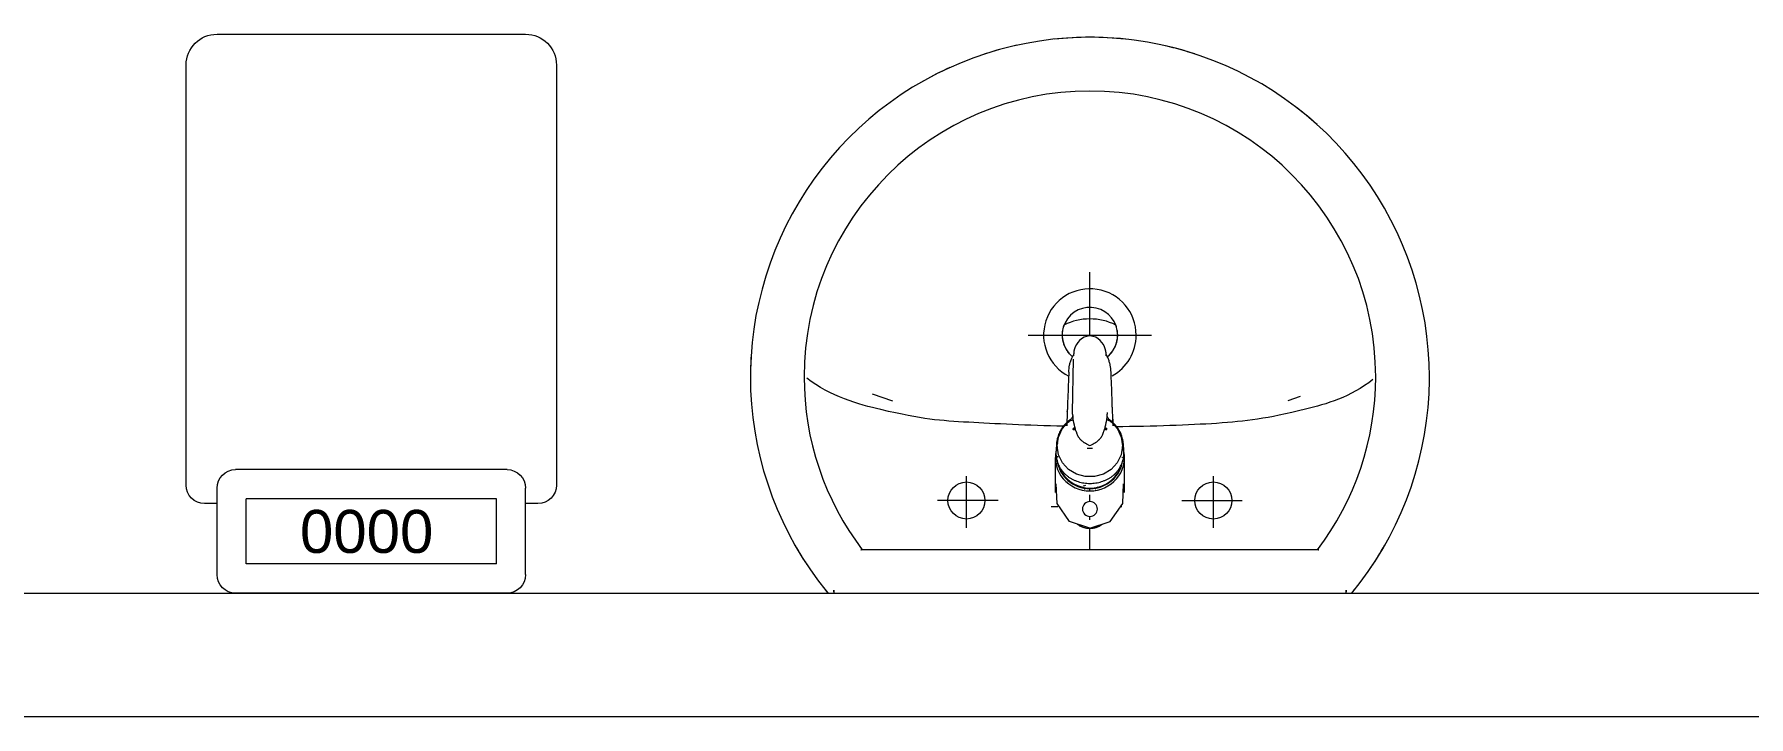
# Model space of a CAD drawing. Header units: inches. Extents: x -12418 to 57169, y -29325 to 19878.
# Drawn here: x 26861 to 28250, y -10057 to -9505 of the extents above; entities that cross this region are included whole.
import ezdxf

# ---------------------------------------------------------------- set-up
doc = ezdxf.new("R2010")
doc.units = ezdxf.units.IN
doc.header["$LTSCALE"] = 25
doc.header["$MEASUREMENT"] = 0
doc.linetypes.add('DASHDOT', pattern=[25.4, 12.7, -6.35, 0, -6.35])
for name, color, linetype, lineweight in [('00-Ground Floor$0$LOADING', 253, 'Continuous', 5), ('00-Ground Floor$0$P-SANR-FIXT', 6, 'Continuous', 18), ('00-Ground Floor$0$Walls', 251, 'Continuous', 5), ('E-LITE-CLNG-CNDT', 6, 'DASHDOT', 35)]:
    doc.layers.add(name, color=color, linetype=linetype, lineweight=lineweight)
doc.styles.add('00-Ground Floor$0$Standard', font='arial.ttf')

# ---------------------------------------------------------------- blocks, each defined once
blk = doc.blocks.new('00-Ground Floor$0$FP_84-161_A_00_GFL_-0_080_Einreichung_Grundrisse_100')
at = {"layer": '00-Ground Floor$0$P-SANR-FIXT'}
blk.add_line((-0.0045, 0.0022), (-0.0044, 0.002), dxfattribs=at)
at = {"layer": '00-Ground Floor$0$P-SANR-FIXT', "flags": 128}
blk.add_lwpolyline([(-0.006, 0.004), (-0.0059, 0.0039), (-0.0057, 0.0038)], dxfattribs=at)
blk = doc.blocks.new('00-Ground Floor$0$FP_85-161_A_00_GFL_-0_080_Einreichung_Grundrisse_100')
at = {"layer": '00-Ground Floor$0$P-SANR-FIXT'}
blk.add_line((0.0044, 0.0019), (0.0045, 0.0021), dxfattribs=at)
at = {"layer": '00-Ground Floor$0$P-SANR-FIXT', "flags": 128}
blk.add_lwpolyline([(0.0057, 0.0037), (0.0058, 0.0039), (0.006, 0.004)], dxfattribs=at)
blk = doc.blocks.new('00-Ground Floor$0$IS_Ceraplus_B8204_BIM_BG _1_ - B8204AA - CERAPLUS single lever basin mixer with pop-up waste-V83-161_A_00_GFL_-0_080_Einreichung_Grundrisse_100')
at = {"layer": '00-Ground Floor$0$LOADING'}
h = blk.add_hatch(dxfattribs=at)
h.set_pattern_fill('FP_27', color=256, style=0, pattern_type=2)
h.set_pattern_definition([(135, (-0.009, 0), (0.010607, 0.010607), []), (45, (-0.009, 0), (0.010607, -0.010607), [])])
h.paths.add_polyline_path([(-0.0045, 0.0019), (-0.0056, 0.0024), (-0.005, 0.0019)])
h.paths.add_polyline_path([(-0.0055, 0.0035), (-0.0055, 0.0035), (-0.0079, 0.0042)])
for p, q in [((-0.014, 0.0647), (-0.0133, 0.1077)), ((-0.0185, 0.0618), (-0.019, 0.0539)), ((-0.019, 0.0539), (-0.0188, 0.0561)), ((-0.0124, 0.052), (-0.0133, 0.0515)), ((0.0137, 0.0512), (0.0129, 0.0517)), ((-0.028, 0.0281), (-0.028, 0)), ((-0.0271, 0.0392), (-0.0274, 0.0337)), ((-0.0262, 0.0293), (-0.0263, 0.0287)), ((-0.0263, 0.0287), (-0.0262, 0.0282)), ((0.0262, 0.0282), (0.0263, 0.0287)), ((0.0274, 0.0337), (0.0271, 0.0392)), ((0.028, 0), (0.028, 0.0281))]:
    blk.add_line(p, q, dxfattribs=at)
at = {"layer": '00-Ground Floor$0$LOADING', "flags": 128}
for points in [[(0, 0.1266), (-0.0025, 0.1263), (-0.0047, 0.1255), (-0.0067, 0.1244), (-0.0084, 0.123), (-0.0098, 0.1214), (-0.0109, 0.1197), (-0.0118, 0.1179), (-0.0124, 0.1161), (-0.0129, 0.1142)], [(0.0129, 0.1142), (0.0124, 0.1161), (0.0118, 0.1179), (0.0109, 0.1197), (0.0098, 0.1214), (0.0084, 0.123), (0.0067, 0.1244), (0.0047, 0.1255), (0.0025, 0.1263), (0, 0.1266)], [(-0.0172, 0.0938), (-0.0177, 0.083), (-0.0181, 0.0721)], [(0.0181, 0.0721), (0.0177, 0.083), (0.0172, 0.0938)], [(-0.0173, 0.0577), (-0.0181, 0.057), (-0.0189, 0.0563), (-0.0197, 0.0556), (-0.0204, 0.0548), (-0.0211, 0.054), (-0.0218, 0.0532), (-0.0224, 0.0523), (-0.023, 0.0514), (-0.0236, 0.0505), (-0.0241, 0.0496), (-0.0246, 0.0487), (-0.025, 0.0477), (-0.0254, 0.0467), (-0.0258, 0.0458), (-0.0261, 0.0448), (-0.0264, 0.0437), (-0.0266, 0.0427), (-0.0268, 0.0417), (-0.027, 0.0407), (-0.0271, 0.0396), (-0.0271, 0.0393)], [(0.0176, 0.0568), (0.0224, 0.0513), (0.0254, 0.0448), (0.0264, 0.0376), (0.0253, 0.0305), (0.0222, 0.024), (0.0172, 0.0186), (0.0109, 0.0147), (0.0037, 0.0127), (-0.0037, 0.0127), (-0.0109, 0.0147), (-0.0172, 0.0186), (-0.0222, 0.024), (-0.0253, 0.0305), (-0.0264, 0.0376), (-0.0254, 0.0448), (-0.0224, 0.0513), (-0.0176, 0.0568)], [(-0.0184, 0.0651), (-0.0184, 0.0652), (-0.0184, 0.0652), (-0.0184, 0.0652), (-0.0184, 0.0654), (-0.0184, 0.0655)], [(-0.0138, 0.0591), (-0.0139, 0.0588), (-0.0142, 0.0586), (-0.0146, 0.0583), (-0.0151, 0.0581), (-0.0156, 0.058), (-0.0162, 0.0579)], [(-0.014, 0.0633), (-0.0139, 0.0612), (-0.0138, 0.0591)], [(0.0138, 0.0591), (0.0139, 0.0612), (0.014, 0.0633)], [(0.0162, 0.0579), (0.0156, 0.058), (0.0151, 0.0581), (0.0146, 0.0583), (0.0142, 0.0586), (0.0139, 0.0588), (0.0138, 0.0591)], [(0.0176, 0.0568), (0.0174, 0.0575), (0.0171, 0.0578)], [(0.0271, 0.0393), (0.027, 0.0403), (0.0269, 0.0413), (0.0267, 0.0424), (0.0265, 0.0434), (0.0262, 0.0444), (0.0259, 0.0454), (0.0255, 0.0464), (0.0252, 0.0474), (0.0247, 0.0484), (0.0243, 0.0493), (0.0238, 0.0502), (0.0232, 0.0511), (0.0226, 0.052), (0.022, 0.0529), (0.0214, 0.0537), (0.0207, 0.0545), (0.0199, 0.0553), (0.0192, 0.0561), (0.0184, 0.0568), (0.0176, 0.0575), (0.0173, 0.0577)], [(0.019, 0.0539), (0.0185, 0.0615), (0.0185, 0.0618)], [(0, -0.0291), (-0.0165, -0.0236), (-0.0266, -0.009), (-0.0272, 0.0069)], [(0, -0.0291), (0.0165, -0.0236), (0.0266, -0.009), (0.0272, 0.0069)]]:
    blk.add_lwpolyline(points, dxfattribs=at)
at = {"layer": '00-Ground Floor$0$LOADING'}
for centre, radius, start, end in [((-0.009, 0), 0.005, 45, 60), ((0.009, 0), 0.005, 120, 135), ((0, -0.0135), 0.00603, 0, 180), ((0, -0.0135), 0.00603, 180, 0)]:
    blk.add_arc(centre, radius, start, end, dxfattribs=at)
for centre, major_axis, start_param, end_param in [((0, 0.0312), (0.0248, 0), 2.092112, 2.171239), ((0, 0.0281), (0.028, 0), 2.023633, 2.080754), ((0, 0.0287), (0.0262, 0), 2.050686, 2.11396), ((0, 0.0287), (0.0263, 0), 1.027635, 1.090907), ((0, 0.0281), (0.028, 0), 1.06092, 1.118026), ((0, 0.0312), (0.0248, 0), 0.970354, 1.049481), ((0, 0.0281), (0.028, 0), 2.951868, 4.712389), ((0, 0.0321), (0.0275, 0), 3.080485, 3.141362), ((0, 0.0321), (0.0275, 0), 2.843769, 3.043872), ((0, 0.0281), (0.028, 0), 2.799851, 2.911963), ((0, 0.0281), (0.028, 0), 4.712389, 6.473013), ((0, 0.0287), (0.0267, 0), 0.174533, 0.223811), ((0, 0.0321), (0.0275, 0), 0.09773, 0.297658), ((0, 0.0281), (0.028, 0), 0.229745, 0.342115), ((0, 0.0321), (0.0275, 0), 0.00023, 0.061119), ((0, 0.0287), (0.0267, 0), 3.246629, 4.712389), ((0, 0.0287), (0.0262, 0), 3.49143, 3.65954), ((0, 0.0287), (0.0262, 0), 3.665191, 4.712389), ((0, 0.0287), (-0.0267, 0), 1.570796, 3.036493), ((0, 0.0287), (-0.0263, 0), 1.570796, 2.599865), ((0, 0.0287), (0.0263, 0), 5.759587, 5.933266)]:
    blk.add_ellipse(centre, major_axis=major_axis, ratio=0.961262, start_param=start_param, end_param=end_param, dxfattribs=at)
for points, knots in [([(-0.0171, 0.0973), (-0.0171, 0.0992), (-0.0167, 0.102), (-0.0159, 0.1053), (-0.0153, 0.1072), (-0.0147, 0.1084), (-0.0142, 0.1096), (-0.0137, 0.1106), (-0.0133, 0.1113), (-0.0131, 0.1116)], [0, 0, 0, 0, 0.2, 0.3, 0.35, 0.4, 0.4375, 0.475, 0.5143259, 0.5143259, 0.5143259, 0.5143259]), ([(-0.0129, 0.1142), (-0.0129, 0.1141), (-0.013, 0.1138), (-0.013, 0.1134), (-0.0131, 0.1131), (-0.0131, 0.1128), (-0.0131, 0.1125), (-0.0131, 0.1122), (-0.0132, 0.1118), (-0.0132, 0.1115), (-0.0132, 0.1111), (-0.0132, 0.1107), (-0.0132, 0.1105)], [0, 0, 0, 0, 0.1, 0.15, 0.2, 0.25, 0.3, 0.35, 0.4, 0.45, 0.5, 0.6, 0.6, 0.6, 0.6]), ([(0.0132, 0.1105), (0.0132, 0.1107), (0.0132, 0.1111), (0.0132, 0.1115), (0.0132, 0.1118), (0.0131, 0.1122), (0.0131, 0.1125), (0.0131, 0.1128), (0.0131, 0.1131), (0.013, 0.1134), (0.013, 0.1138), (0.0129, 0.1141), (0.0129, 0.1142)], [0.4, 0.4, 0.4, 0.4, 0.5, 0.55, 0.6, 0.65, 0.7, 0.75, 0.8, 0.85, 0.9, 1, 1, 1, 1]), ([(0.0171, 0.0973), (0.0171, 0.0992), (0.0167, 0.102), (0.0159, 0.1053), (0.0153, 0.1072), (0.0147, 0.1086), (0.0141, 0.1099), (0.0135, 0.1109), (0.0132, 0.1115), (0.0131, 0.1116)], [-1, -1, -1, -1, -0.8, -0.7, -0.65, -0.6, -0.55, -0.5, -0.4856603, -0.4856603, -0.4856603, -0.4856603]), ([(-0.0184, 0.0646), (-0.0185, 0.0619), (-0.0186, 0.0582), (-0.0188, 0.0547), (-0.0188, 0.0538)], [0, 0, 0, 0, 0.25, 0.3275619, 0.3275619, 0.3275619, 0.3275619]), ([(-0.0176, 0.0568), (-0.0175, 0.0569), (-0.0173, 0.057), (-0.0172, 0.0571), (-0.017, 0.0572), (-0.0169, 0.0573), (-0.0167, 0.0574), (-0.0166, 0.0575), (-0.0165, 0.0577), (-0.0163, 0.0578), (-0.0162, 0.0578), (-0.0162, 0.0579)], [0, 0, 0, 0, 0.2, 0.3, 0.4, 0.5, 0.6, 0.7, 0.8, 0.9, 1, 1, 1, 1]), ([(-0.0138, 0.0591), (-0.0137, 0.0587), (-0.0136, 0.0581), (-0.0134, 0.0572), (-0.0132, 0.0566), (-0.0131, 0.0559), (-0.0129, 0.0552), (-0.0128, 0.0544), (-0.0126, 0.0537), (-0.0124, 0.053), (-0.0122, 0.0521), (-0.0118, 0.0509), (-0.0114, 0.0497), (-0.0111, 0.0489), (-0.0109, 0.0484), (-0.0108, 0.0481), (-0.0107, 0.0477), (-0.0105, 0.0472), (-0.0103, 0.0466), (-0.01, 0.0459), (-0.0096, 0.0452), (-0.0092, 0.0446), (-0.0088, 0.0441), (-0.0083, 0.0435), (-0.0078, 0.0429), (-0.0072, 0.0424), (-0.0067, 0.0419), (-0.0061, 0.0414), (-0.0055, 0.0409), (-0.0049, 0.0405), (-0.0042, 0.04), (-0.0035, 0.0397), (-0.0028, 0.0393), (-0.0021, 0.0389), (-0.0012, 0.0384), (-0.0005, 0.038), (0, 0.0378)], [0, 0, 0, 0, 0.055556, 0.083333, 0.111111, 0.138889, 0.166667, 0.194444, 0.222222, 0.25, 0.277778, 0.333333, 0.388889, 0.416667, 0.430556, 0.444444, 0.458333, 0.472222, 0.5, 0.527778, 0.555556, 0.583333, 0.611111, 0.638889, 0.666667, 0.694444, 0.722222, 0.75, 0.777778, 0.805556, 0.833333, 0.861111, 0.888889, 0.916667, 0.944444, 1, 1, 1, 1]), ([(0, 0.0378), (0.0005, 0.038), (0.0012, 0.0384), (0.0021, 0.0389), (0.0028, 0.0393), (0.0035, 0.0397), (0.0042, 0.04), (0.0049, 0.0405), (0.0055, 0.0409), (0.0061, 0.0414), (0.0067, 0.0419), (0.0072, 0.0424), (0.0078, 0.0429), (0.0083, 0.0435), (0.0088, 0.0441), (0.0092, 0.0446), (0.0096, 0.0452), (0.01, 0.0459), (0.0103, 0.0466), (0.0105, 0.0472), (0.0107, 0.0477), (0.0108, 0.0481), (0.0109, 0.0484), (0.0111, 0.0489), (0.0114, 0.0497), (0.0118, 0.0509), (0.0122, 0.0521), (0.0124, 0.053), (0.0126, 0.0537), (0.0128, 0.0544), (0.0129, 0.0552), (0.0131, 0.0559), (0.0132, 0.0566), (0.0134, 0.0572), (0.0136, 0.0581), (0.0137, 0.0587), (0.0138, 0.0591)], [0, 0, 0, 0, 0.055556, 0.083333, 0.111111, 0.138889, 0.166667, 0.194444, 0.222222, 0.25, 0.277778, 0.305556, 0.333333, 0.361111, 0.388889, 0.416667, 0.444444, 0.472222, 0.5, 0.527778, 0.541667, 0.555556, 0.569444, 0.583333, 0.611111, 0.666667, 0.722222, 0.75, 0.777778, 0.805556, 0.833333, 0.861111, 0.888889, 0.916667, 0.944444, 1, 1, 1, 1]), ([(0.0166, 0.0582), (0.0165, 0.0583), (0.0163, 0.0585), (0.016, 0.0587), (0.0158, 0.0588), (0.0156, 0.059), (0.0154, 0.0592), (0.0151, 0.0596), (0.0148, 0.06), (0.0145, 0.0604), (0.0143, 0.0608), (0.0141, 0.0611), (0.0141, 0.0613)], [0, 0, 0, 0, 0.0833333, 0.125, 0.1666667, 0.2083333, 0.25, 0.3333333, 0.4166667, 0.5, 0.5833333, 0.6666667, 0.6666667, 0.6666667, 0.6666667]), ([(0.0162, 0.0579), (0.0162, 0.0578), (0.0163, 0.0578), (0.0165, 0.0577), (0.0166, 0.0575), (0.0167, 0.0574), (0.0169, 0.0573), (0.017, 0.0572), (0.0172, 0.0571), (0.0173, 0.057), (0.0175, 0.0569), (0.0176, 0.0568)], [0, 0, 0, 0, 0.1, 0.2, 0.3, 0.4, 0.5, 0.6, 0.7, 0.8, 1, 1, 1, 1]), ([(0.0188, 0.0538), (0.0188, 0.0547), (0.0186, 0.0582), (0.0185, 0.0619), (0.0184, 0.0646)], [0.6724033, 0.6724033, 0.6724033, 0.6724033, 0.75, 1, 1, 1, 1]), ([(-0.0275, 0.0321), (-0.0275, 0.0305), (-0.0273, 0.0282), (-0.0266, 0.0253), (-0.0258, 0.0231), (-0.0249, 0.0211), (-0.0238, 0.0192), (-0.0227, 0.0177), (-0.0218, 0.0165), (-0.021, 0.0157), (-0.0202, 0.0149), (-0.0191, 0.0139), (-0.0177, 0.0127), (-0.0161, 0.0117), (-0.0148, 0.0109), (-0.0138, 0.0104), (-0.0127, 0.0099), (-0.0113, 0.0093), (-0.0087, 0.0084), (-0.0048, 0.0075), (0, 0.0071), (0.0048, 0.0075), (0.0087, 0.0084), (0.0113, 0.0093), (0.0127, 0.0099), (0.0138, 0.0104), (0.0148, 0.0109), (0.0161, 0.0117), (0.0177, 0.0127), (0.0192, 0.0139), (0.0203, 0.0149), (0.021, 0.0157), (0.0218, 0.0165), (0.0227, 0.0177), (0.0238, 0.0192), (0.0249, 0.0211), (0.0258, 0.0231), (0.0266, 0.0253), (0.0273, 0.0282), (0.0275, 0.0305), (0.0275, 0.0321)], [0, 0, 0, 0, 0.055556, 0.083333, 0.111111, 0.138889, 0.166667, 0.194444, 0.208333, 0.222222, 0.236111, 0.25, 0.277778, 0.305556, 0.319444, 0.333333, 0.347222, 0.361111, 0.388889, 0.444444, 0.5, 0.555556, 0.611111, 0.638889, 0.652778, 0.666667, 0.680556, 0.694444, 0.722222, 0.75, 0.763889, 0.777778, 0.791667, 0.805556, 0.833333, 0.861111, 0.888889, 0.916667, 0.944444, 1, 1, 1, 1]), ([(-0.0022, 0.0357), (-0.002, 0.0357), (-0.0013, 0.0357), (-0.0006, 0.0357), (0, 0.0357)], [0.8701641, 0.8701641, 0.8701641, 0.8701641, 0.9, 1, 1, 1, 1]), ([(0, 0.0357), (0.0006, 0.0357), (0.0013, 0.0357), (0.002, 0.0357), (0.0022, 0.0357)], [0, 0, 0, 0, 0.1, 0.1298422, 0.1298422, 0.1298422, 0.1298422])]:
    blk.add_open_spline(points, degree=3, knots=knots, dxfattribs=at)
for points in [[(-0.0171, 0.0973), (-0.0171, 0.0967), (-0.0172, 0.0956), (-0.0172, 0.0944), (-0.0172, 0.0938)], [(0.0172, 0.0938), (0.0172, 0.0944), (0.0172, 0.0956), (0.0171, 0.0967), (0.0171, 0.0973)], [(-0.0181, 0.0721), (-0.0181, 0.0709), (-0.0182, 0.0684), (-0.0183, 0.0659), (-0.0184, 0.0646)], [(0.0184, 0.0646), (0.0183, 0.0659), (0.0182, 0.0684), (0.0181, 0.0709), (0.0181, 0.0721)], [(-0.0172, 0.0578), (-0.0165, 0.058), (-0.0157, 0.0584), (-0.0148, 0.0587)], [(-0.0166, 0.0582), (-0.0167, 0.0581), (-0.0169, 0.058), (-0.0171, 0.0578), (-0.0172, 0.0578)], [(-0.0138, 0.0621), (-0.0139, 0.0617), (-0.0142, 0.0609), (-0.0148, 0.0599), (-0.0156, 0.059), (-0.0163, 0.0585), (-0.0166, 0.0582)], [(-0.0166, 0.0582), (-0.0166, 0.0582), (-0.0166, 0.0583), (-0.0165, 0.0582), (-0.0164, 0.0581), (-0.0162, 0.0579), (-0.0162, 0.0579)], [(-0.014, 0.0633), (-0.014, 0.0635), (-0.014, 0.064), (-0.014, 0.0644), (-0.014, 0.0646)], [(-0.014, 0.0633), (-0.014, 0.0633), (-0.014, 0.0633), (-0.014, 0.0633)], [(0.014, 0.0647), (0.014, 0.0644), (0.014, 0.064), (0.014, 0.0635), (0.014, 0.0633)], [(0.014, 0.0633), (0.014, 0.0633), (0.014, 0.0633), (0.014, 0.0633)], [(0.0141, 0.059), (0.0147, 0.0587), (0.0158, 0.0583), (0.0168, 0.0579), (0.0172, 0.0578)], [(0.0162, 0.0579), (0.0162, 0.0579), (0.0164, 0.0581), (0.0165, 0.0582), (0.0166, 0.0583), (0.0166, 0.0582), (0.0166, 0.0582)], [(0.0169, 0.058), (0.0169, 0.058), (0.0168, 0.0581), (0.0167, 0.0582), (0.0166, 0.0582)], [(0.0171, 0.0578), (0.0171, 0.0579), (0.017, 0.0579), (0.0169, 0.058)]]:
    blk.add_open_spline(points, degree=3, dxfattribs=at)
for name in ['00-Ground Floor$0$FP_84-161_A_00_GFL_-0_080_Einreichung_Grundrisse_100', '00-Ground Floor$0$FP_85-161_A_00_GFL_-0_080_Einreichung_Grundrisse_100']:
    blk.add_blockref(name, (0, 0), dxfattribs=at)
blk = doc.blocks.new('00-Ground Floor$0$_100_WB_KER_REN_55x45x18 - _100_WB_KER_REN_55x45x18-V70-161_A_00_GFL_-0_080_Einreichung_Grundrisse_100')
at = {"layer": '00-Ground Floor$0$LOADING'}
for p, q in [((0, -0.0168), (0, 0.0348)), ((-0.05, -0.0161), (0.05, -0.0161)), ((-0.1763, -0.0637), (-0.1598, -0.0692)), ((0.1605, -0.0691), (0.1707, -0.0656)), ((-0.1, -0.172), (-0.1, -0.1303)), ((0.1, -0.172), (0.1, -0.1303)), ((-0.0744, -0.15), (-0.1234, -0.15)), ((0, -0.1422), (0, -0.1399)), ((0, -0.1509), (0, -0.1454)), ((0.0744, -0.15), (0.1234, -0.15)), ((-0.0259, -0.155), (-0.0315, -0.155)), ((0, -0.1656), (0, -0.1628)), ((0.026, -0.155), (0.0248, -0.155)), ((0, -0.1899), (0, -0.1724)), ((0.1855, -0.1899), (-0.1855, -0.1899)), ((-0.2075, -0.2227), (-0.2075, -0.225)), ((-0.2074, -0.225), (0.2074, -0.225)), ((0.2075, -0.225), (0.2075, -0.2227))]:
    blk.add_line(p, q, dxfattribs=at)
at = {"layer": '00-Ground Floor$0$LOADING', "flags": 128}
for points in [[(0.275, -0.05), (0.2748, -0.039), (0.2741, -0.028), (0.273, -0.0171), (0.2715, -0.0062), (0.2695, 0.0046), (0.2671, 0.0154), (0.2643, 0.026), (0.261, 0.0365), (0.2574, 0.0469), (0.2533, 0.0571), (0.2488, 0.0671), (0.2439, 0.077), (0.2387, 0.0866), (0.233, 0.0961), (0.227, 0.1053), (0.2206, 0.1142), (0.2138, 0.1229), (0.2067, 0.1313), (0.1993, 0.1395), (0.1916, 0.1473), (0.1836, 0.1548), (0.1752, 0.162), (0.1666, 0.1688), (0.1577, 0.1753), (0.1486, 0.1814), (0.1392, 0.1872), (0.1296, 0.1925), (0.1198, 0.1975), (0.1098, 0.2021), (0.0996, 0.2063), (0.0893, 0.2101), (0.0788, 0.2135), (0.0682, 0.2164), (0.0575, 0.2189), (0.0467, 0.221), (0.0359, 0.2227), (0.0249, 0.2239), (0.014, 0.2246), (0.003, 0.225), (-0.008, 0.2249), (-0.019, 0.2243), (-0.03, 0.2234), (-0.0409, 0.2219), (-0.0517, 0.2201), (-0.0625, 0.2178), (-0.0731, 0.2151), (-0.0837, 0.212), (-0.0941, 0.2084), (-0.1043, 0.2044), (-0.1144, 0.2001), (-0.1243, 0.1953), (-0.1341, 0.1901), (-0.1436, 0.1846), (-0.1528, 0.1786), (-0.1618, 0.1723), (-0.1706, 0.1657), (-0.1791, 0.1587), (-0.1873, 0.1514), (-0.1952, 0.1437), (-0.2028, 0.1358), (-0.21, 0.1275), (-0.217, 0.119), (-0.2236, 0.1101), (-0.2298, 0.1011), (-0.2356, 0.0918), (-0.2411, 0.0822), (-0.2462, 0.0725), (-0.2509, 0.0625), (-0.2552, 0.0524), (-0.2591, 0.0421), (-0.2626, 0.0317), (-0.2656, 0.0211), (-0.2683, 0.0104), (-0.2705, -0.0003), (-0.2722, -0.0112), (-0.2736, -0.0221), (-0.2745, -0.0331), (-0.2749, -0.0441), (-0.275, -0.05)], [(-0.275, -0.05), (-0.2748, -0.061), (-0.2741, -0.072), (-0.273, -0.0829), (-0.2715, -0.0938), (-0.2695, -0.1046), (-0.2671, -0.1154), (-0.2643, -0.126), (-0.261, -0.1365), (-0.2574, -0.1469), (-0.2533, -0.1571), (-0.2488, -0.1671), (-0.2439, -0.177), (-0.2387, -0.1866), (-0.233, -0.1961), (-0.227, -0.2053), (-0.2206, -0.2142), (-0.2138, -0.2229), (-0.2121, -0.225)], [(0.2121, -0.225), (0.219, -0.2164), (0.2254, -0.2075), (0.2316, -0.1983), (0.2373, -0.189), (0.2427, -0.1794), (0.2476, -0.1696), (0.2522, -0.1596), (0.2564, -0.1494), (0.2602, -0.1391), (0.2635, -0.1286), (0.2665, -0.118), (0.269, -0.1073), (0.271, -0.0965), (0.2727, -0.0856), (0.2739, -0.0747), (0.2747, -0.0637), (0.275, -0.0527), (0.275, -0.05)]]:
    blk.add_lwpolyline(points, dxfattribs=at)
at = {"layer": '00-Ground Floor$0$LOADING'}
for centre in [(-0.1, -0.15), (0.1, -0.15)]:
    blk.add_circle(centre, 0.015, dxfattribs=at)
for centre, radius, start, end in [((0, -0.05), 0.275, 84, 96), ((0, -0.05), 0.275, 102.4465, 108), ((0, -0.05), 0.275, 72, 77.0759), ((0, -0.05), 0.275, 114.3411, 120), ((0, -0.05), 0.2315, 0, 180), ((0, -0.05), 0.275, 48, 52.3311), ((0, -0.0161), 0.0375, 0, 242.8695), ((0, -0.0161), 0.0225, 0, 230.4974), ((0, -0.0161), 0.0225, 166.6583, 180), ((0, -0.0161), 0.0225, 158.492, 162.9534), ((0, -0.05), 0.047, 63.4433, 116.5567), ((0, -0.0161), 0.0225, 17.0466, 21.508), ((0, -0.0161), 0.0225, 0, 13.3417), ((0, -0.0161), 0.0225, 197.9866, 203.275), ((0, -0.0161), 0.0225, 308.5714, 0), ((0, -0.0161), 0.0375, 298.5854, 0), ((0, -0.0161), 0.0225, 336.724, 342.0113), ((0, -0.05), 0.275, 176.3775, 180), ((0, -0.0161), 0.0225, 216.6061, 221.9192), ((0, -0.0161), 0.0225, 318.0735, 323.384), ((0, -0.05), 0.2315, 180, 217.1791), ((0, -0.05), 0.2315, 322.8209, 0), ((0, -0.155), 0.0175, 101.7654, 108.0537), ((0, -0.155), 0.0175, 234.0899, 305.9101), ((0, -0.155), 0.0175, 276.1202, 291.131), ((0, -0.05), 0.275, 209.6409, 214.0676), ((0, -0.05), 0.275, 325.9324, 330.3591), ((0, -0.05), 0.275, 218.7619, 219.5212), ((0, -0.05), 0.275, 320.4788, 321.2381)]:
    blk.add_arc(centre, radius, start, end, dxfattribs=at)
for points in [[(-0.021, -0.008), (-0.0215, -0.0093), (-0.0222, -0.012), (-0.0225, -0.0147), (-0.0225, -0.0161)], [(0.0225, -0.0161), (0.0225, -0.0147), (0.0222, -0.012), (0.0215, -0.0093), (0.021, -0.008)], [(-0.0022, -0.1724), (-0.0018, -0.1724), (-0.0013, -0.1725), (-0.0009, -0.1725)], [(0.0009, -0.1725), (0.0013, -0.1725), (0.0018, -0.1724), (0.0022, -0.1724)], [(-0.1855, -0.1899), (-0.1854, -0.1899), (-0.1853, -0.1899), (-0.1852, -0.1899)], [(0.1852, -0.1899), (0.1853, -0.1899), (0.1854, -0.1899), (0.1855, -0.1899)], [(-0.2075, -0.2239), (-0.2075, -0.2235), (-0.2075, -0.2231), (-0.2075, -0.2227)], [(0.2075, -0.2227), (0.2075, -0.2231), (0.2075, -0.2235), (0.2075, -0.2239)]]:
    blk.add_open_spline(points, degree=3, dxfattribs=at)
for points, knots in [([(-0.0225, -0.0161), (-0.0225, -0.0187), (-0.0216, -0.0239), (-0.0182, -0.0298), (-0.0152, -0.0327), (-0.0141, -0.0337)], [0, 0, 0, 0, 0.1111111, 0.2222222, 0.2855797, 0.2855797, 0.2855797, 0.2855797]), ([(0.0141, -0.0337), (0.0163, -0.0319), (0.0207, -0.0267), (0.0225, -0.02), (0.0225, -0.0161)], [0.714432, 0.714432, 0.714432, 0.714432, 0.8333333, 1, 1, 1, 1]), ([(-0.0213, -0.0899), (-0.0501, -0.0892), (-0.1085, -0.0863), (-0.1431, -0.0839), (-0.2103, -0.066), (-0.2294, -0.0509)], [-0.6455998, -0.6455998, -0.6455998, -0.6455998, -0.4228457, -0.1715289, -0.0392191, -0.0392191, -0.0392191, -0.0392191]), ([(0.2292, -0.052), (0.2115, -0.0665), (0.1514, -0.0828), (0.1113, -0.0879), (0.0512, -0.0901), (0.0209, -0.0903)], [-1.3638988, -1.3638988, -1.3638988, -1.3638988, -1.235629, -0.9865548, -0.7533016, -0.7533016, -0.7533016, -0.7533016]), ([(-0.009, -0.17), (-0.0086, -0.1703), (-0.0077, -0.1708), (-0.0059, -0.1715), (-0.0046, -0.1719), (-0.0037, -0.1721)], [0.3333333, 0.3333333, 0.3333333, 0.3333333, 0.3611111, 0.3888889, 0.4346802, 0.4346802, 0.4346802, 0.4346802]), ([(0.0037, -0.1721), (0.0046, -0.1719), (0.0064, -0.1714), (0.0081, -0.1705), (0.009, -0.17)], [0.5653518, 0.5653518, 0.5653518, 0.5653518, 0.6111111, 0.6666667, 0.6666667, 0.6666667, 0.6666667]), ([(-0.2119, -0.225), (-0.2119, -0.225), (-0.2118, -0.225), (-0.2116, -0.225), (-0.2114, -0.225), (-0.2111, -0.225), (-0.2109, -0.225), (-0.2106, -0.225), (-0.2102, -0.225), (-0.2095, -0.225), (-0.2086, -0.225), (-0.2078, -0.225), (-0.2074, -0.225)], [-0.8333333, -0.8333333, -0.8333333, -0.8333333, -0.75, -0.7083333, -0.6666667, -0.5833333, -0.5416667, -0.5, -0.4166667, -0.3333333, -0.1666667, 0, 0, 0, 0]), ([(0.2074, -0.225), (0.2078, -0.225), (0.2086, -0.225), (0.2095, -0.225), (0.2102, -0.225), (0.2106, -0.225), (0.2109, -0.225), (0.2111, -0.225), (0.2114, -0.225), (0.2116, -0.225), (0.2118, -0.225), (0.2119, -0.225), (0.2119, -0.225)], [-1, -1, -1, -1, -0.8333333, -0.6666667, -0.5833333, -0.5, -0.4583333, -0.4166667, -0.3333333, -0.2916667, -0.25, -0.1666667, -0.1666667, -0.1666667, -0.1666667])]:
    blk.add_open_spline(points, degree=3, knots=knots, dxfattribs=at)
at = {"layer": '00-Ground Floor$0$P-SANR-FIXT'}
blk.add_blockref('00-Ground Floor$0$IS_Ceraplus_B8204_BIM_BG _1_ - B8204AA - CERAPLUS single lever basin mixer with pop-up waste-V83-161_A_00_GFL_-0_080_Einreichung_Grundrisse_100', (0, -0.1434), dxfattribs=at)
blk = doc.blocks.new('00-Ground Floor$0$HF13461A-P')
at = {"layer": '00-Ground Floor$0$LOADING'}
for p, q in [((0.2579, 0.4503), (0.0379, 0.4503)), ((0.0229, 0.4353), (0.0229, 0.3653)), ((0.2729, 0.4353), (0.2729, 0.3653)), ((0.2493, 0.4266), (0.0466, 0.4266)), ((0.0466, 0.4266), (0.0466, 0.3739)), ((0.2493, 0.4266), (0.2493, 0.3739)), ((0.0229, 0.3778), (0.0129, 0.3778)), ((0.2829, 0.3778), (0.2729, 0.3778)), ((-0.0021, 0.3628), (-0.0021, 0.0228)), ((0.2493, 0.3739), (0.0466, 0.3739)), ((0.2979, 0.0228), (0.2979, 0.3628)), ((0.2579, 0.3503), (0.0379, 0.3503)), ((0.0229, -0.0022), (0.2729, -0.0022))]:
    blk.add_line(p, q, dxfattribs=at)
for centre, radius, start, end in [((0.0379, 0.4353), 0.015, 90, 180), ((0.2579, 0.4353), 0.015, 0, 90), ((0.0129, 0.3628), 0.015, 90, 180), ((0.2829, 0.3628), 0.015, 0, 90), ((0.0379, 0.3653), 0.015, 180, 270), ((0.2579, 0.3653), 0.015, 270, 0), ((0.0229, 0.0228), 0.025, 180, 270), ((0.2729, 0.0228), 0.025, 270, 0)]:
    blk.add_arc(centre, radius, start, end, dxfattribs=at)
at = {"layer": '00-Ground Floor$0$LOADING', "style": '00-Ground Floor$0$Standard'}
blk.add_text('0000', height=0.03477, dxfattribs=at).set_placement((0.0901, 0.3829))
blk = doc.blocks.new('00-Ground Floor')
at = {"layer": '00-Ground Floor$0$Walls'}
for p, q in [((23949.5, -9957.4, 0), (29449.5, -9957.4, 0)), ((23949.5, -10057.4, 0), (29449.5, -10057.4, 0))]:
    blk.add_line(p, q, dxfattribs=at)
at = {"layer": '00-Ground Floor$0$LOADING', "lineweight": 0, "xscale": -1000, "yscale": 1000, "zscale": 1000, "rotation": 180}
blk.add_blockref('00-Ground Floor$0$HF13461A-P', (26985.9, -9507.1, 0), dxfattribs=at)
at = {"layer": '00-Ground Floor$0$LOADING', "xscale": 1000, "yscale": 1000, "zscale": 1000}
blk.add_blockref('00-Ground Floor$0$_100_WB_KER_REN_55x45x18 - _100_WB_KER_REN_55x45x18-V70-161_A_00_GFL_-0_080_Einreichung_Grundrisse_100', (27715.9, -9732.4, 0), dxfattribs=at)

msp = doc.modelspace()

# ---------------------------------------------------------------- block references
at = {"layer": 'E-LITE-CLNG-CNDT'}
msp.add_blockref('00-Ground Floor', (0, 0), dxfattribs=at)

doc.saveas('drawing.dxf')
